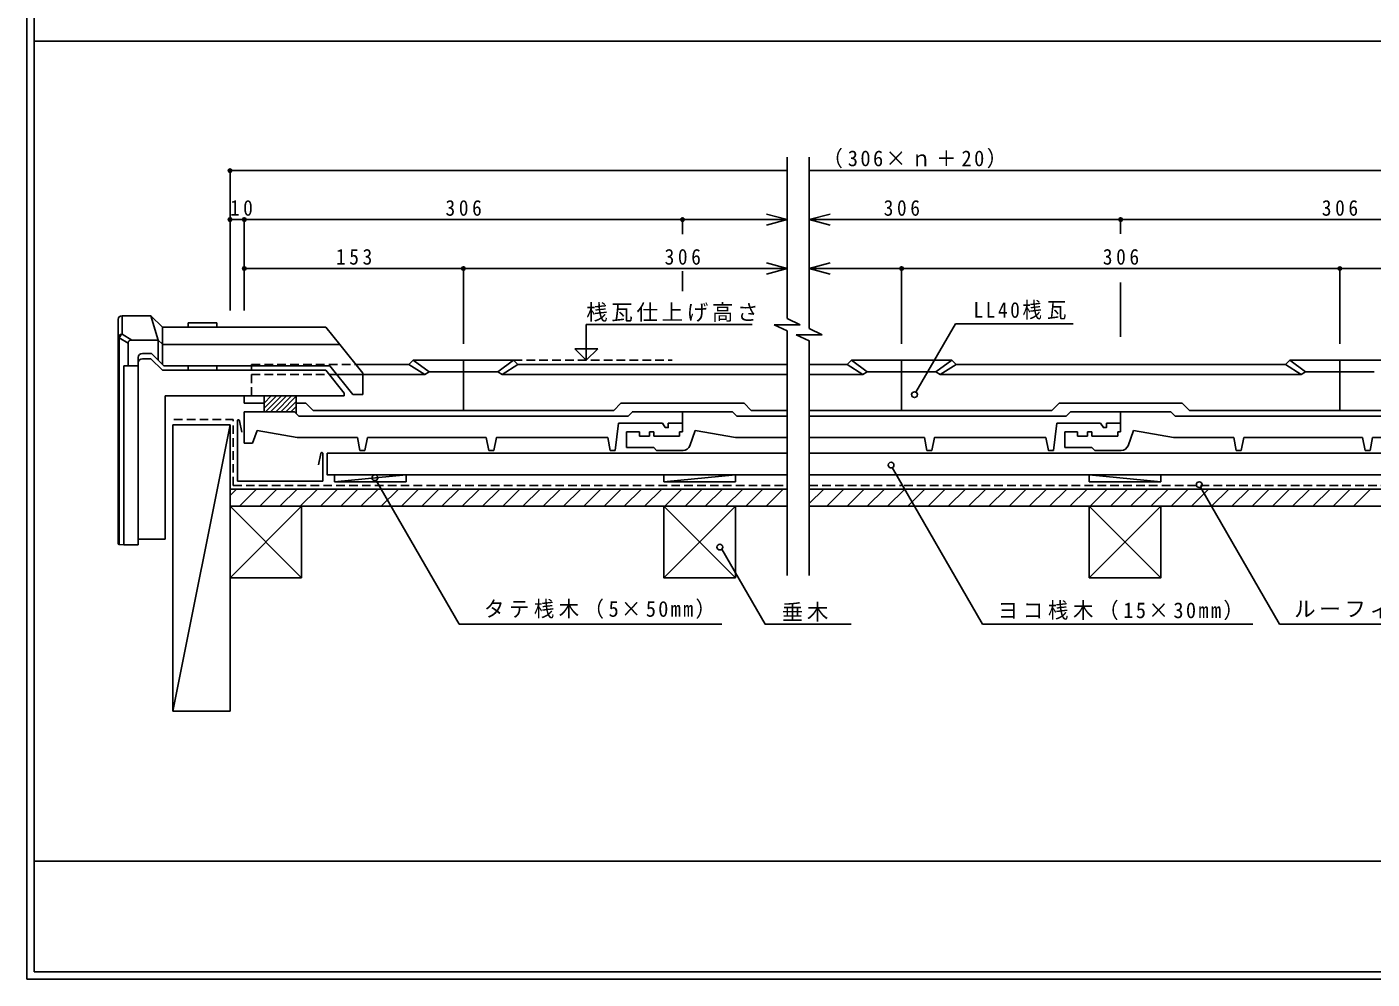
# Model space of a CAD drawing. Units: millimetres, scale not verified, with parts at other scales. Extents: x -2807 to 8, y -1606 to 2357.
# Drawn here: x -2778 to -1462, y 467 to 1398 of the extents above; entities that cross this region are included whole.
import ezdxf

# ---------------------------------------------------------------- set-up
doc = ezdxf.new("R2010")
doc.units = ezdxf.units.MM
doc.header["$LTSCALE"] = 7
doc.header["$PDMODE"] = 32
doc.header["$PDSIZE"] = 3.5
doc.linetypes.add('DASHED1', pattern=[1.8, 1.2, -0.6])
for name, color, linetype in [('3-0', 7, 'Continuous'), ('3-2', 4, 'Continuous'), ('3-3', 6, 'Continuous'), ('3-4', 7, 'Continuous'), ('3-A', 7, 'Continuous'), ('3-B', 2, 'Continuous'), ('3-C', 7, 'Continuous'), ('3-F', 7, 'Continuous'), ('4-0', 7, 'Continuous')]:
    doc.layers.add(name, color=color, linetype=linetype)
doc.styles.add('ＭＳ ゴシック', font='')
doc.styles.get('ＭＳ ゴシック').set_extended_font_data('MS Gothic')

msp = doc.modelspace()

# ---------------------------------------------------------------- linework, layer by layer
at = {"layer": '3-0'}
for q in [(-2777.514, 2356.78), (8.486, 466.78)]:
    msp.add_line((-2777.514, 466.78), q, dxfattribs=at)
at = {"layer": '3-0', "color": 2}
for q in [(-2770.514, 2349.78), (1.486, 473.78)]:
    msp.add_line((-2770.514, 473.78), q, dxfattribs=at)
at = {"layer": '3-0', "color": 4}
for p, q in [((1.486, 1383.726), (-2770.514, 1383.726)), ((-2770.514, 582.084), (1.486, 582.084))]:
    msp.add_line(p, q, dxfattribs=at)
at = {"layer": '3-2', "color": 7}
for p, q in [((-2545.705, 1021.458), (-2545.705, 1036.938)), ((-2545.705, 1024.871), (-2533.639, 1036.938)), ((-2545.705, 1029.821), (-2538.588, 1036.938)), ((-2544.169, 1021.458), (-2528.689, 1036.938)), ((-2539.22, 1021.458), (-2523.739, 1036.938)), ((-2534.269, 1021.458), (-2518.789, 1036.938)), ((-2529.32, 1021.458), (-2514.204, 1036.573)), ((-2524.371, 1021.458), (-2514.204, 1031.623)), ((-2519.421, 1021.458), (-2514.204, 1026.674)), ((-2514.204, 1036.938), (-2514.204, 1019.662)), ((-2515.235, 1020.693), (-2514.204, 1021.723))]:
    msp.add_line(p, q, dxfattribs=at)
at = {"layer": '3-2', "color": 6, "linetype": 'DASHED1'}
for p, q in [((-2633.812, 1013.791), (-2575.885, 1013.791)), ((-2575.885, 949.32), (-2575.885, 1013.791)), ((-2575.885, 949.32), (-2034.368, 949.32)), ((-2012.673, 949.32), (-1922.434, 949.32)), ((-1268.984, 949.32), (-1922.434, 949.32))]:
    msp.add_line(p, q, dxfattribs=at)
at = {"layer": '3-2'}
for p, q in [((-2634.929, 1008.82), (-2578.929, 1008.82)), ((-2634.929, 1008.82), (-2634.929, 728.82)), ((-2634.929, 728.82), (-2578.929, 1008.82)), ((-2578.929, 1008.82), (-2578.929, 728.82)), ((-2484.053, 980.834), (-2034.368, 980.834)), ((-1922.434, 980.819), (-2012.673, 980.819)), ((-1360.816, 980.834), (-1922.434, 980.834)), ((-2406.728, 959.834), (-2476.728, 952.834)), ((-2476.728, 959.834), (-2476.728, 952.834)), ((-2476.728, 952.834), (-2406.728, 952.834)), ((-2406.728, 959.834), (-2406.728, 952.834)), ((-2084.732, 959.819), (-2154.732, 952.819)), ((-2154.732, 959.819), (-2154.732, 952.819)), ((-2154.732, 952.819), (-2084.732, 952.819)), ((-2084.732, 959.819), (-2084.732, 952.819)), ((-1922.434, 959.819), (-2012.673, 959.819)), ((-1739.14, 959.819), (-1739.14, 952.819)), ((-1739.14, 959.819), (-1669.14, 952.819)), ((-1669.14, 952.819), (-1739.14, 952.819)), ((-1669.14, 959.819), (-1669.14, 952.819)), ((-2578.929, 945.82), (-2034.368, 945.82)), ((-1922.434, 945.819), (-2012.673, 945.819)), ((-1202.94, 945.82), (-1922.434, 945.82)), ((-2578.929, 929.02), (-2034.368, 929.02)), ((-2578.928, 929.02), (-2508.929, 859.021)), ((-2508.929, 929.02), (-2508.929, 859.021)), ((-2154.732, 929.02), (-2084.732, 859.021)), ((-2154.732, 929.02), (-2154.732, 859.021)), ((-2084.732, 929.02), (-2084.732, 859.021)), ((-1922.434, 929.02), (-2012.673, 929.02)), ((-1244.939, 929.02), (-1922.434, 929.02)), ((-1739.14, 929.02), (-1739.14, 859.021)), ((-1669.14, 929.02), (-1739.14, 859.021)), ((-1669.14, 929.02), (-1669.14, 859.021)), ((-2578.929, 728.82), (-2634.929, 728.82))]:
    msp.add_line(p, q, dxfattribs=at)
for points in [[(-2484.053, 980.834), (-2484.053, 959.819), (-2034.368, 959.819)], [(-1360.816, 980.834), (-1360.816, 959.819), (-1922.434, 959.819)], [(-2508.929, 929.02), (-2578.928, 859.021), (-2508.929, 859.021)], [(-2084.732, 929.02), (-2154.732, 859.021), (-2084.732, 859.021)], [(-1739.14, 929.02), (-1669.14, 859.021), (-1739.14, 859.021)]]:
    msp.add_lwpolyline(points, dxfattribs=at)
at = {"layer": '3-3', "color": 7}
for centre in [(-1909.827, 1038.183), (-1932.75, 969.373), (-2437.258, 956.917), (-1631.41, 950.183), (-2100.113, 889.198)]:
    msp.add_circle(centre, 2.8, dxfattribs=at)
at = {"layer": '3-4'}
for p, q in [((-2034.368, 1270.525), (-2034.368, 1112.514)), ((-2012.673, 1270.525), (-2012.673, 1102.752)), ((-2578.929, 1257.184), (-2034.368, 1257.184)), ((-2578.929, 1120.376), (-2578.929, 1257.184)), ((-2012.673, 1257.184), (-1265.94, 1257.184)), ((-2034.368, 1209.364), (-2054.653, 1214.8)), ((-2012.673, 1209.364), (-1992.389, 1214.8)), ((-2564.999, 1209.364), (-2578.929, 1209.364)), ((-2564.999, 1209.364), (-2136.599, 1209.364)), ((-2564.999, 1161.545), (-2564.999, 1209.364)), ((-2136.599, 1209.364), (-2034.368, 1209.364)), ((-2136.599, 1195.081), (-2136.599, 1209.364)), ((-2034.368, 1209.364), (-2054.653, 1203.93)), ((-2012.673, 1209.364), (-1992.389, 1203.93)), ((-2012.673, 1209.364), (-1590.482, 1209.364)), ((-1708.27, 1195.56), (-1708.27, 1209.364)), ((-1708.27, 1209.364), (-1265.94, 1209.364)), ((-2564.999, 1120.376), (-2564.999, 1161.545)), ((-2350.799, 1161.545), (-2034.368, 1161.545)), ((-2136.599, 1159.012), (-2136.599, 1139.428)), ((-2034.368, 1161.545), (-2054.653, 1166.98)), ((-2034.368, 1161.545), (-2054.653, 1156.11)), ((-2012.673, 1161.545), (-1992.389, 1166.98)), ((-2012.673, 1161.545), (-1992.389, 1156.11)), ((-2012.673, 1161.545), (-1804.682, 1161.545)), ((-1922.399, 1087.756), (-1922.399, 1161.545)), ((-1279.94, 1161.545), (-1494, 1161.545)), ((-1708.27, 1147.946), (-1708.27, 1094.709)), ((-2230.648, 1106.875), (-2230.648, 1071.82)), ((-2230.648, 1106.875), (-2068.622, 1106.875)), ((-2047.111, 1106.519), (-2034.368, 1106.519)), ((-2021.625, 1106.519), (-2034.368, 1112.514)), ((-2021.625, 1106.519), (-2034.368, 1106.519)), ((-1908.378, 1040.578), (-1869.742, 1107.497)), ((-1869.742, 1107.497), (-1754.817, 1107.497)), ((-2025.416, 1096.755), (-2012.673, 1096.755)), ((-1999.93, 1096.755), (-2012.673, 1102.752)), ((-1999.93, 1096.755), (-2012.673, 1096.755)), ((-2241.927, 1083.099), (-2219.369, 1083.099)), ((-2436.069, 954.382), (-2354.973, 813.921)), ((-1630.221, 947.647), (-1553.011, 813.914)), ((-2354.973, 813.921), (-2098.318, 813.921)), ((-1553.011, 813.914), (-1387.828, 813.914))]:
    msp.add_line(p, q, dxfattribs=at)
for points in [[(-2350.799, 1087.756), (-2350.799, 1161.545), (-2564.999, 1161.545)], [(-1494, 1087.756), (-1494, 1161.545), (-1922.399, 1161.545)], [(-2047.111, 1106.519), (-2034.368, 1100.521), (-2034.368, 861.291)], [(-2025.416, 1096.755), (-2012.673, 1090.759), (-2012.673, 861.29)], [(-2241.927, 1083.099), (-2230.648, 1071.82), (-2219.369, 1083.099)], [(-1931.561, 966.838), (-1843.27, 813.914), (-1579.152, 813.914)], [(-2098.241, 887.218), (-2055.919, 813.914), (-1971.714, 813.914)]]:
    msp.add_lwpolyline(points, dxfattribs=at)
for p in [(-2578.929, 1257.184), (-2578.929, 1209.364), (-2564.999, 1209.364), (-2136.599, 1209.364), (-1708.27, 1209.364), (-2564.999, 1161.545), (-2350.799, 1161.545), (-1922.399, 1161.545), (-1494, 1161.545)]:
    msp.add_point(p, dxfattribs=at)
at = {"layer": '3-A', "color": 3}
for p, q in [((-2571.685, 953.52), (-2571.685, 1012.737)), ((-2569.799, 1012.449), (-2567.495, 1001.508)), ((-2490.139, 980.546), (-2492.443, 969.605)), ((-2488.253, 980.834), (-2488.253, 953.52)), ((-2571.685, 953.52), (-2488.253, 953.52))]:
    msp.add_line(p, q, dxfattribs=at)
for centre, start, end in [((-2570.738, 1012.617), 349.94261, 172.69952), ((-2489.199, 980.712), 7.30048, 190.05739)]:
    msp.add_arc(centre, 0.954, start, end, dxfattribs=at)
at = {"layer": '3-C', "linetype": 'DASHED1'}
for p, q in [((-2557.929, 1036.938), (-2557.929, 1067.62)), ((-2557.929, 1067.62), (-2455.94, 1067.62)), ((-2301.8, 1071.82), (-2146.819, 1071.82)), ((-2557.929, 1057.82), (-2481.7, 1057.82))]:
    msp.add_line(p, q, dxfattribs=at)
at = {"layer": '3-C'}
for p, q in [((-2403.999, 1067.619), (-2455.94, 1067.619)), ((-2399.799, 1071.82), (-2403.999, 1067.619)), ((-2403.999, 1067.619), (-2388.555, 1057.82)), ((-2350.799, 1071.82), (-2399.799, 1071.82)), ((-2399.799, 1071.82), (-2384.399, 1060.619)), ((-2350.8, 1071.82), (-2350.8, 1022.819)), ((-2350.799, 1071.82), (-2350.799, 1022.819)), ((-2301.8, 1071.82), (-2317.2, 1060.619)), ((-2297.6, 1067.619), (-2313.044, 1057.82)), ((-2034.368, 1067.619), (-2297.6, 1067.619)), ((-1975.599, 1067.619), (-2012.673, 1067.619)), ((-1971.4, 1071.82), (-1975.599, 1067.619)), ((-1975.599, 1067.619), (-1960.156, 1057.82)), ((-1922.399, 1071.82), (-1971.4, 1071.82)), ((-1971.4, 1071.82), (-1956, 1060.619)), ((-1922.401, 1071.82), (-1922.401, 1022.819)), ((-1922.399, 1071.82), (-1922.399, 1022.819)), ((-1873.401, 1071.82), (-1888.8, 1060.619)), ((-1869.2, 1067.619), (-1884.644, 1057.82)), ((-1547.2, 1067.619), (-1869.2, 1067.619)), ((-1543.001, 1071.82), (-1547.2, 1067.619)), ((-1547.2, 1067.619), (-1531.756, 1057.82)), ((-1494, 1071.82), (-1543.001, 1071.82)), ((-1543.001, 1071.82), (-1527.601, 1060.619)), ((-1494.001, 1071.82), (-1494.001, 1022.819)), ((-1494, 1071.82), (-1494, 1022.819)), ((-2388.555, 1057.82), (-2481.7, 1057.82)), ((-2384.399, 1060.619), (-2388.555, 1057.82)), ((-2350.799, 1060.619), (-2384.399, 1060.619)), ((-2317.2, 1060.619), (-2350.8, 1060.619)), ((-2317.2, 1060.619), (-2313.044, 1057.82)), ((-2034.368, 1057.82), (-2313.044, 1057.82)), ((-1960.156, 1057.82), (-2012.673, 1057.82)), ((-1956, 1060.619), (-1960.156, 1057.82)), ((-1922.399, 1060.619), (-1956, 1060.619)), ((-1888.8, 1060.619), (-1922.401, 1060.619)), ((-1888.8, 1060.619), (-1884.644, 1057.82)), ((-1531.756, 1057.82), (-1884.644, 1057.82)), ((-1527.601, 1060.619), (-1531.756, 1057.82)), ((-1494, 1060.619), (-1527.601, 1060.619)), ((-1460.401, 1060.619), (-1494.001, 1060.619)), ((-2564.999, 1036.938), (-2564.999, 1029.82)), ((-2545.705, 1029.82), (-2564.999, 1029.82)), ((-2203.8, 1022.819), (-2196.8, 1029.82)), ((-1775.4, 1022.819), (-1768.4, 1029.82)), ((-2350.799, 1022.819), (-2497.799, 1022.819)), ((-2203.8, 1022.819), (-2350.8, 1022.819)), ((-2087.67, 1021.458), (-2083.47, 1017.258)), ((-2034.368, 1022.819), (-2069.401, 1022.819)), ((-1922.399, 1022.819), (-2012.673, 1022.819)), ((-1775.4, 1022.819), (-1922.401, 1022.819)), ((-1494, 1022.819), (-1641, 1022.819)), ((-1347.001, 1022.819), (-1494.001, 1022.819)), ((-2451.949, 983.658), (-2447.049, 983.658)), ((-2321.05, 983.658), (-2325.95, 983.658)), ((-1892.72, 983.658), (-1897.62, 983.658))]:
    msp.add_line(p, q, dxfattribs=at)
at = {"layer": '3-C', "color": 2}
for p, q in [((-2564.999, 1021.458), (-2515.999, 1021.458)), ((-2564.999, 1021.458), (-2564.999, 990.709)), ((-2136.67, 1021.458), (-2087.67, 1021.458)), ((-2136.67, 1021.458), (-2136.67, 1001.857)), ((-2136.599, 1021.458), (-2136.599, 1010.257)), ((-2083.47, 1017.258), (-2034.368, 1017.258)), ((-2012.673, 1017.258), (-1761.469, 1017.258)), ((-1708.34, 1021.458), (-1659.34, 1021.458)), ((-1708.34, 1021.458), (-1708.34, 1001.857)), ((-1708.27, 1021.458), (-1708.27, 1010.257)), ((-2556.881, 990.709), (-2552.399, 1003.257)), ((-2552.399, 1003.257), (-2513.199, 996.258)), ((-2202.4, 983.658), (-2199.075, 1010.257)), ((-2156.199, 1010.257), (-2199.075, 1010.257)), ((-2191.27, 1001.857), (-2191.27, 986.457)), ((-2178.67, 1001.857), (-2191.27, 1001.857)), ((-2178.67, 1001.857), (-2178.67, 997.657)), ((-2168.869, 1001.857), (-2168.869, 997.657)), ((-2164.67, 1001.857), (-2168.869, 1001.857)), ((-2164.67, 1001.857), (-2164.67, 997.657)), ((-2150.599, 1010.257), (-2136.599, 1010.257)), ((-2139.47, 1001.857), (-2136.67, 1001.857)), ((-2139.47, 1001.857), (-2139.47, 997.657)), ((-2129.411, 988.303), (-2124.07, 1003.257)), ((-2124.07, 1003.257), (-2084.87, 996.258)), ((-1774.07, 983.658), (-1770.745, 1010.257)), ((-1727.869, 1010.257), (-1770.745, 1010.257)), ((-1762.941, 1001.857), (-1762.941, 986.457)), ((-1750.34, 1001.857), (-1762.941, 1001.857)), ((-1750.34, 1001.857), (-1750.34, 997.657)), ((-1740.54, 1001.857), (-1740.54, 997.657)), ((-1736.34, 1001.857), (-1740.54, 1001.857)), ((-1736.34, 1001.857), (-1736.34, 997.657)), ((-1722.27, 1010.257), (-1708.27, 1010.257)), ((-1711.14, 1001.857), (-1708.34, 1001.857)), ((-1711.14, 1001.857), (-1711.14, 997.657)), ((-1701.081, 988.303), (-1695.74, 1003.257)), ((-1695.74, 1003.257), (-1656.54, 996.258)), ((-2564.999, 990.709), (-2556.881, 990.709)), ((-2513.199, 996.258), (-2454.399, 996.258)), ((-2451.949, 983.658), (-2454.399, 996.258)), ((-2447.049, 983.658), (-2444.599, 996.258)), ((-2444.599, 996.258), (-2328.399, 996.258)), ((-2325.95, 983.658), (-2328.399, 996.258)), ((-2191.27, 986.457), (-2164.67, 986.457)), ((-2168.869, 997.657), (-2178.67, 997.657)), ((-2139.47, 997.657), (-2164.67, 997.657)), ((-2161.87, 983.658), (-2164.67, 986.457)), ((-2084.87, 996.258), (-2034.368, 996.258)), ((-2012.673, 996.258), (-1900.07, 996.258)), ((-1897.62, 983.658), (-1900.07, 996.258)), ((-1762.941, 986.457), (-1736.34, 986.457)), ((-1740.54, 997.657), (-1750.34, 997.657)), ((-1711.14, 997.657), (-1736.34, 997.657)), ((-1733.54, 983.658), (-1736.34, 986.457)), ((-1656.54, 996.258), (-1597.741, 996.258)), ((-1595.29, 983.658), (-1597.741, 996.258)), ((-1590.39, 983.658), (-1587.941, 996.258)), ((-1587.941, 996.258), (-1471.74, 996.258)), ((-1469.291, 983.658), (-1471.74, 996.258)), ((-2136.003, 983.658), (-2161.87, 983.658)), ((-1707.674, 983.658), (-1733.54, 983.658)), ((-1595.29, 983.658), (-1590.39, 983.658)), ((-1464.39, 983.658), (-1469.291, 983.658))]:
    msp.add_line(p, q, dxfattribs=at)
at = {"layer": '3-C'}
for points in [[(-2350.8, 1071.82), (-2301.8, 1071.82), (-2297.6, 1067.619)], [(-1922.401, 1071.82), (-1873.401, 1071.82), (-1869.2, 1067.619)], [(-1494.001, 1071.82), (-1445.001, 1071.82), (-1440.801, 1067.619)], [(-2497.799, 1022.819), (-2504.799, 1029.82), (-2514.204, 1029.82)], [(-2069.401, 1022.819), (-2076.4, 1029.82), (-2196.8, 1029.82)], [(-1641, 1022.819), (-1648.001, 1029.82), (-1768.4, 1029.82)]]:
    msp.add_lwpolyline(points, dxfattribs=at)
at = {"layer": '3-C', "color": 2}
for points in [[(-2515.999, 1021.458), (-2511.799, 1017.258), (-2189.799, 1017.258)], [(-2136.599, 1021.458), (-2185.599, 1021.458), (-2189.799, 1017.258)], [(-1708.27, 1021.458), (-1757.269, 1021.458), (-1761.469, 1017.258)], [(-1659.34, 1021.458), (-1655.141, 1017.258), (-1333.14, 1017.258)], [(-2150.599, 1010.257), (-2150.599, 1006.057), (-2153.399, 1006.057), (-2156.199, 1010.257)], [(-1722.27, 1010.257), (-1722.27, 1006.057), (-1725.07, 1006.057), (-1727.869, 1010.257)], [(-2321.05, 983.658), (-2318.6, 996.258), (-2209.749, 996.258)], [(-2202.4, 983.658), (-2207.299, 983.658), (-2209.749, 996.258)], [(-1892.72, 983.658), (-1890.27, 996.258), (-1781.42, 996.258)], [(-1774.07, 983.658), (-1778.97, 983.658), (-1781.42, 996.258)], [(-1464.39, 983.658), (-1461.941, 996.258), (-1353.09, 996.258)]]:
    msp.add_lwpolyline(points, dxfattribs=at)
for centre in [(-2136.003, 990.658), (-1707.674, 990.658)]:
    msp.add_arc(centre, 7, 270, 340.34596, dxfattribs=at)
at = {"layer": '3-F'}
for p, q in [((-2578.929, 939.622), (-2572.731, 945.82)), ((-2569.732, 929.02), (-2552.932, 945.82)), ((-2549.933, 929.021), (-2533.133, 945.82)), ((-2530.134, 929.021), (-2513.334, 945.82)), ((-2510.334, 929.021), (-2493.534, 945.821)), ((-2490.535, 929.022), (-2473.735, 945.821)), ((-2470.735, 929.022), (-2453.936, 945.822)), ((-2450.936, 929.022), (-2434.136, 945.822)), ((-2431.136, 929.022), (-2414.337, 945.822)), ((-2411.337, 929.022), (-2394.537, 945.822)), ((-2391.538, 929.024), (-2374.738, 945.824)), ((-2371.739, 929.024), (-2354.938, 945.824)), ((-2351.939, 929.025), (-2335.139, 945.825)), ((-2332.139, 929.025), (-2315.34, 945.825)), ((-2312.34, 929.025), (-2295.54, 945.825)), ((-2292.541, 929.025), (-2275.741, 945.825)), ((-2272.741, 929.026), (-2255.942, 945.825)), ((-2252.942, 929.026), (-2236.142, 945.825)), ((-2233.143, 929.026), (-2216.342, 945.826)), ((-2213.343, 929.027), (-2196.543, 945.826)), ((-2193.544, 929.027), (-2176.744, 945.827)), ((-2173.744, 929.027), (-2156.944, 945.827)), ((-2153.945, 929.028), (-2137.145, 945.827)), ((-2134.146, 929.028), (-2117.346, 945.827)), ((-2114.346, 929.028), (-2097.547, 945.828)), ((-2094.547, 929.029), (-2077.747, 945.828)), ((-2074.747, 929.029), (-2057.948, 945.829)), ((-2054.948, 929.029), (-2038.148, 945.829)), ((-2012.673, 931.706), (-1998.549, 945.829)), ((-1995.55, 929.03), (-1978.75, 945.831)), ((-1975.75, 929.03), (-1958.951, 945.831)), ((-1955.951, 929.032), (-1939.151, 945.831)), ((-1936.151, 929.032), (-1919.352, 945.831)), ((-1916.352, 929.032), (-1899.553, 945.832)), ((-1896.553, 929.032), (-1879.753, 945.832)), ((-1876.753, 929.033), (-1859.954, 945.833)), ((-1856.954, 929.033), (-1840.154, 945.833)), ((-1837.155, 929.033), (-1820.355, 945.833)), ((-1817.355, 929.034), (-1800.555, 945.833)), ((-1797.556, 929.034), (-1780.756, 945.834)), ((-1777.756, 929.034), (-1760.957, 945.834)), ((-1757.957, 929.035), (-1741.158, 945.834)), ((-1738.157, 929.035), (-1721.358, 945.834)), ((-1718.358, 929.035), (-1701.558, 945.835)), ((-1698.559, 929.036), (-1681.759, 945.835)), ((-1678.76, 929.036), (-1661.96, 945.836)), ((-1658.96, 929.036), (-1642.16, 945.836)), ((-1639.161, 929.036), (-1622.361, 945.836)), ((-1619.361, 929.037), (-1602.561, 945.836)), ((-1599.562, 929.037), (-1582.762, 945.837)), ((-1579.762, 929.037), (-1562.963, 945.837)), ((-1559.963, 929.038), (-1543.163, 945.837)), ((-1540.164, 929.038), (-1523.364, 945.837)), ((-1520.365, 929.038), (-1503.565, 945.839)), ((-1500.565, 929.038), (-1483.765, 945.839)), ((-1480.766, 929.04), (-1463.965, 945.84))]:
    msp.add_line(p, q, dxfattribs=at)
at = {"layer": '4-0', "color": 3}
for p, q in [((-2688.434, 1111.748), (-2688.434, 1093.631)), ((-2684.234, 1115.338), (-2656.234, 1115.338)), ((-2684.234, 1097.221), (-2684.234, 1115.338)), ((-2656.234, 1115.338), (-2649.234, 1091.538)), ((-2619.834, 1108.338), (-2619.834, 1104.138)), ((-2591.834, 1108.338), (-2619.834, 1108.338)), ((-2591.834, 1104.138), (-2591.834, 1108.338)), ((-2688.434, 1093.631), (-2687.204, 1093.631)), ((-2688.434, 1093.631), (-2688.434, 892.017)), ((-2687.204, 891.696), (-2687.204, 1093.631)), ((-2674.875, 1091.538), (-2684.234, 1097.221)), ((-2649.234, 1091.538), (-2674.875, 1091.538)), ((-2649.234, 1091.538), (-2645.034, 1087.566)), ((-2649.234, 1071.938), (-2649.234, 1091.538)), ((-2645.034, 1104.138), (-2485.155, 1104.138)), ((-2485.155, 1104.138), (-2471.714, 1087.338)), ((-2655.859, 1078.563), (-2664.634, 1078.563)), ((-2649.234, 1071.938), (-2655.859, 1078.563)), ((-2471.714, 1087.338), (-2449.207, 1059.204)), ((-2682.834, 1066.338), (-2678.634, 1066.338)), ((-2682.834, 891.223), (-2682.834, 1066.338)), ((-2668.834, 891.223), (-2668.834, 1069.138)), ((-2656.234, 1073.338), (-2664.634, 1073.338)), ((-2645.034, 1062.138), (-2656.234, 1073.338)), ((-2645.034, 1067.738), (-2649.234, 1071.938)), ((-2645.034, 1067.738), (-2643.634, 1066.338)), ((-2643.634, 1066.338), (-2481.514, 1066.338)), ((-2619.834, 1062.138), (-2619.834, 1066.338)), ((-2591.834, 1066.338), (-2591.834, 1062.138)), ((-2481.514, 1066.338), (-2459.007, 1038.204)), ((-2485.155, 1062.138), (-2645.034, 1062.138)), ((-2467.234, 1039.738), (-2485.155, 1062.138)), ((-2449.207, 1059.204), (-2449.207, 1038.204)), ((-2467.234, 1039.738), (-2467.234, 1036.938)), ((-2642.234, 896.938), (-2642.234, 1036.938)), ((-2467.234, 1036.938), (-2642.234, 1036.938)), ((-2449.207, 1038.204), (-2459.007, 1038.204)), ((-2642.234, 896.938), (-2668.834, 896.938))]:
    msp.add_line(p, q, dxfattribs=at)
for points in [[(-2645.034, 1087.338), (-2645.034, 1104.138), (-2656.234, 1115.338)], [(-2687.204, 1093.631), (-2678.634, 1088.428), (-2678.634, 1066.338)], [(-2645.034, 1067.738), (-2645.034, 1087.338), (-2471.714, 1087.338)], [(-2668.834, 1074.363), (-2668.834, 1066.338), (-2678.634, 1066.338)], [(-2687.204, 891.696), (-2682.834, 891.223), (-2668.834, 891.223)]]:
    msp.add_lwpolyline(points, dxfattribs=at)
for centre in [(-2664.634, 1074.363), (-2664.634, 1069.138)]:
    msp.add_arc(centre, 4.2, 90, 180, dxfattribs=at)
for centre, major_axis, ratio, start_param, end_param in [((-2684.234, 1111.748), (4.2, 0), 0.8547, 1.57079633, 3.14159265), ((-2684.234, 1093.631), (4.2, 0), 0.8547, 1.57079633, 3.14159265), ((-2684.234, 1093.631), (-2.18, -3.59), 0.6497, 3.8930981, 5.08814157), ((-2672.695, 1086.624), (5.525, -3.355), 0.6497, 2.32230177, 3.51734524), ((-2684.234, 892.017), (4.2, 0), 0.1081, 3.14159265, 3.92699055)]:
    msp.add_ellipse(centre, major_axis=major_axis, ratio=ratio, start_param=start_param, end_param=end_param, dxfattribs=at)

# ---------------------------------------------------------------- texts
at = {"layer": '3-B', "char_height": 15.4, "attachment_point": 7, "style": 'ＭＳ ゴシック'}
for s, insert in [('\\T1.24;\\W0.95;（306×ｎ＋20）', (-1999.793, 1259.533)), ('\\T1.36;\\W0.9;10', (-2578.901, 1212.865)), ('\\T1.38;\\W0.9;306', (-2368.299, 1212.865)), ('\\T1.38;\\W0.9;306', (-1939.935, 1212.865)), ('\\T1.38;\\W0.9;306', (-1511.605, 1212.865)), ('\\T1.38;\\W0.9;153', (-2475.4, 1165.046)), ('\\T1.38;\\W0.9;306', (-2154.1, 1165.046)), ('\\T1.38;\\W0.9;306', (-1725.7, 1165.046)), ('\\T1.27;\\W0.9;LL40桟瓦', (-1852.158, 1111.624)), ('\\T1.17;桟瓦仕上げ高さ', (-2230.767, 1109.36)), ('\\T1.22;\\W0.95;タテ桟木（5×50mm）', (-2330.646, 819.022)), ('\\T1.17;垂木', (-2039.625, 816.339)), ('\\T1.23;\\W0.95;ヨコ桟木（15×30mm）', (-1828.428, 817.679)), ('\\T1.17;ルーフィング', (-1538.706, 819.388))]:
    msp.add_mtext(s, dxfattribs=dict(at, insert=insert))

doc.saveas('drawing.dxf')
